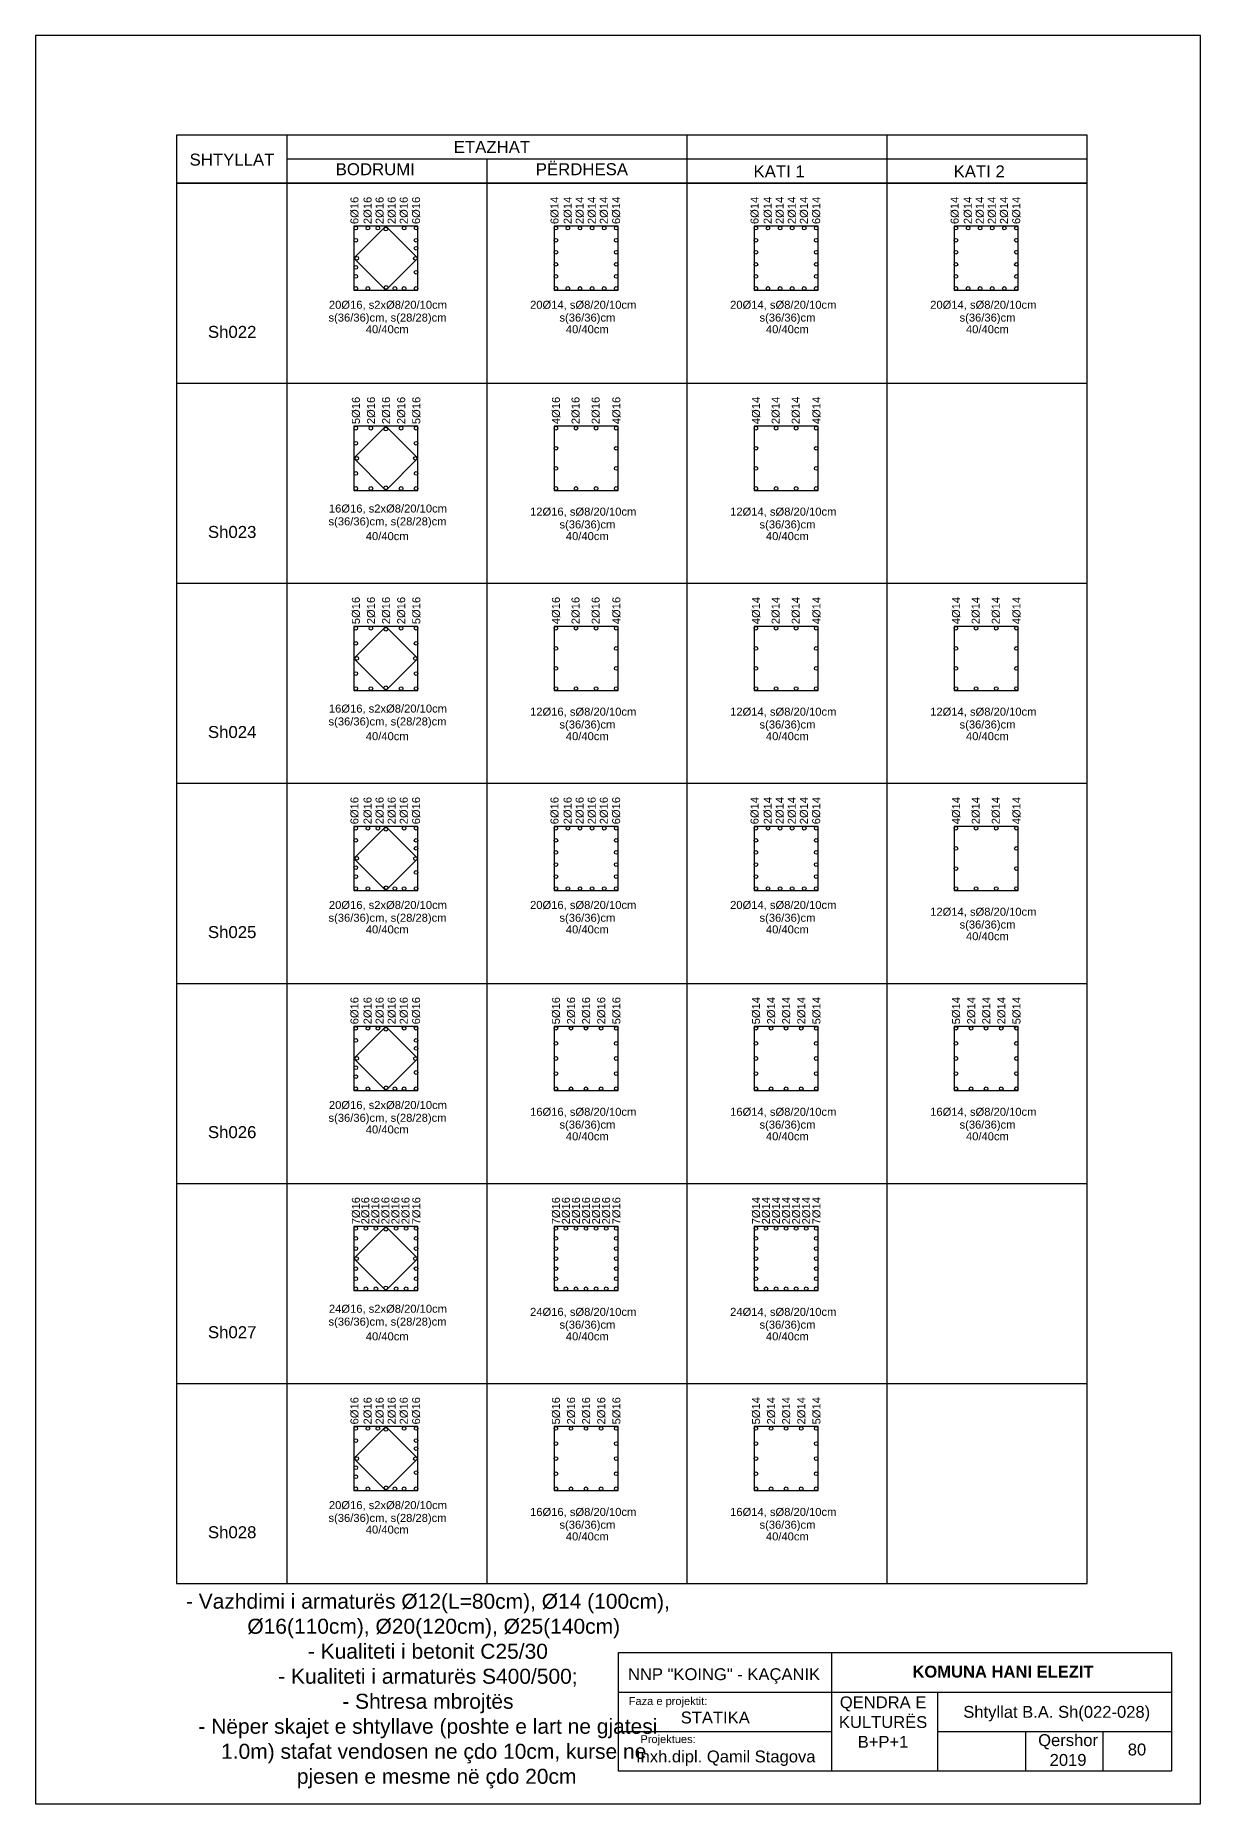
# Model space of a CAD drawing. Header units: inches. Extents: x 2793 to 14277, y -1659 to 551.
# Drawn here: x 7888 to 9344, y -1659 to 551 of the extents above; entities that cross this region are included whole.
import ezdxf

# ---------------------------------------------------------------- set-up
doc = ezdxf.new("R2010")
doc.units = ezdxf.units.IN
doc.layers.add('TEKSTI_Pen_No__201', color=7, linetype='Continuous', lineweight=18)
doc.styles.add('A4TS01', font='ARIAL.TTF', dxfattribs={"height": 10})
doc.styles.add('GENERATED_STYLE_1', font='ARIAL.TTF')

msp = doc.modelspace()

# ---------------------------------------------------------------- linework, layer by layer
for p, q in [((9344.1, 550.8), (7888, 550.8)), ((7888, 550.8), (7888, -1659)), ((9344.1, -1659), (9344.1, 550.8)), ((9202.5, 426.1), (8064.5, 426.1)), ((8064.5, 426.1), (8064.5, 366.1)), ((8064.5, 426.1), (8064.5, 366.1)), ((8202.5, 366.1), (8202.5, 426.1)), ((8702.5, 366.1), (8702.5, 426.1)), ((8952.5, 366.1), (8952.5, 426.1)), ((9202.5, 366.1), (9202.5, 426.1)), ((9202.5, 396.1), (8202.5, 396.1)), ((8452.5, 366.1), (8452.5, 396.1)), ((8064.5, 366.1), (8064.5, -1383.9)), ((8064.5, 366.1), (8064.5, -1383.9)), ((9202.5, 366.1), (8064.5, 366.1)), ((8064.5, 366.1), (8064.5, -1383.9)), ((8064.5, 366.1), (8064.5, 346.1)), ((8064.5, 366.1), (9202.5, 366.1)), ((8202.5, -1383.9), (8202.5, 366.1)), ((8452.5, -1383.9), (8452.5, 366.1)), ((8702.5, -1383.9), (8702.5, 366.1)), ((8952.5, -1383.9), (8952.5, 366.1)), ((9202.5, -1383.9), (9202.5, 366.1)), ((8366.1, 312.2), (8286.1, 312.2)), ((8286.1, 312.2), (8286.1, 232.2)), ((8326.1, 312.2), (8286.1, 272.2)), ((8366.1, 272.2), (8326.1, 312.2)), ((8366.1, 232.2), (8366.1, 312.2)), ((8616.1, 312.2), (8536.1, 312.2)), ((8536.1, 312.2), (8536.1, 232.2)), ((8616.1, 232.2), (8616.1, 312.2)), ((8866.1, 312.2), (8786.1, 312.2)), ((8786.1, 312.2), (8786.1, 232.2)), ((8866.1, 232.2), (8866.1, 312.2)), ((9116.1, 312.2), (9036.1, 312.2)), ((9036.1, 312.2), (9036.1, 232.2)), ((9116.1, 232.2), (9116.1, 312.2)), ((8286.1, 272.2), (8326.1, 232.2)), ((8326.1, 232.2), (8366.1, 272.2)), ((8286.1, 232.2), (8366.1, 232.2)), ((8536.1, 232.2), (8616.1, 232.2)), ((8786.1, 232.2), (8866.1, 232.2)), ((9036.1, 232.2), (9116.1, 232.2)), ((8064.5, 116.1), (9202.5, 116.1)), ((8366.1, 62.2), (8286.1, 62.2)), ((8286.1, 62.2), (8286.1, -17.8)), ((8286.1, 22.2), (8326.1, 62.2)), ((8326.1, 62.2), (8366.1, 22.2)), ((8366.1, -17.8), (8366.1, 62.2)), ((8616.1, 62.2), (8536.1, 62.2)), ((8536.1, 62.2), (8536.1, -17.8)), ((8616.1, -17.8), (8616.1, 62.2)), ((8866.1, 62.2), (8786.1, 62.2)), ((8786.1, 62.2), (8786.1, -17.8)), ((8866.1, -17.8), (8866.1, 62.2)), ((8326.1, -17.8), (8286.1, 22.2)), ((8366.1, 22.2), (8326.1, -17.8)), ((8286.1, -17.8), (8366.1, -17.8)), ((8536.1, -17.8), (8616.1, -17.8)), ((8786.1, -17.8), (8866.1, -17.8)), ((8064.5, -133.9), (9202.5, -133.9)), ((8366.1, -187.8), (8286.1, -187.8)), ((8286.1, -187.8), (8286.1, -267.8)), ((8286.1, -227.8), (8326.1, -187.8)), ((8326.1, -187.8), (8366.1, -227.8)), ((8366.1, -267.8), (8366.1, -187.8)), ((8616.1, -187.8), (8536.1, -187.8)), ((8536.1, -187.8), (8536.1, -267.8)), ((8616.1, -267.8), (8616.1, -187.8)), ((8866.1, -187.8), (8786.1, -187.8)), ((8786.1, -187.8), (8786.1, -267.8)), ((8866.1, -267.8), (8866.1, -187.8)), ((9116.1, -187.8), (9036.1, -187.8)), ((9036.1, -187.8), (9036.1, -267.8)), ((9116.1, -267.8), (9116.1, -187.8)), ((8326.1, -267.8), (8286.1, -227.8)), ((8366.1, -227.8), (8326.1, -267.8)), ((8286.1, -267.8), (8366.1, -267.8)), ((8536.1, -267.8), (8616.1, -267.8)), ((8786.1, -267.8), (8866.1, -267.8)), ((9036.1, -267.8), (9116.1, -267.8)), ((8064.5, -383.9), (9202.5, -383.9)), ((8366.1, -437.8), (8286.1, -437.8)), ((8286.1, -437.8), (8286.1, -517.8)), ((8326.1, -437.8), (8286.1, -477.8)), ((8366.1, -477.8), (8326.1, -437.8)), ((8366.1, -517.8), (8366.1, -437.8)), ((8616.1, -437.8), (8536.1, -437.8)), ((8536.1, -437.8), (8536.1, -517.8)), ((8616.1, -517.8), (8616.1, -437.8)), ((8866.1, -437.8), (8786.1, -437.8)), ((8786.1, -437.8), (8786.1, -517.8)), ((8866.1, -517.8), (8866.1, -437.8)), ((9116.1, -437.8), (9036.1, -437.8)), ((9036.1, -437.8), (9036.1, -517.8)), ((9116.1, -517.8), (9116.1, -437.8)), ((8286.1, -477.8), (8326.1, -517.8)), ((8326.1, -517.8), (8366.1, -477.8)), ((8286.1, -517.8), (8366.1, -517.8)), ((8536.1, -517.8), (8616.1, -517.8)), ((8786.1, -517.8), (8866.1, -517.8)), ((9036.1, -517.8), (9116.1, -517.8)), ((8064.5, -633.9), (9202.5, -633.9)), ((8366.1, -687.8), (8286.1, -687.8)), ((8286.1, -687.8), (8286.1, -767.8)), ((8326.1, -687.8), (8286.1, -727.8)), ((8366.1, -727.8), (8326.1, -687.8)), ((8366.1, -767.8), (8366.1, -687.8)), ((8616.1, -687.8), (8536.1, -687.8)), ((8536.1, -687.8), (8536.1, -767.8)), ((8616.1, -767.8), (8616.1, -687.8)), ((8866.1, -687.8), (8786.1, -687.8)), ((8786.1, -687.8), (8786.1, -767.8)), ((8866.1, -767.8), (8866.1, -687.8)), ((9116.1, -687.8), (9036.1, -687.8)), ((9036.1, -687.8), (9036.1, -767.8)), ((9116.1, -767.8), (9116.1, -687.8)), ((8286.1, -727.8), (8326.1, -767.8)), ((8326.1, -767.8), (8366.1, -727.8)), ((8286.1, -767.8), (8366.1, -767.8)), ((8536.1, -767.8), (8616.1, -767.8)), ((8786.1, -767.8), (8866.1, -767.8)), ((9036.1, -767.8), (9116.1, -767.8)), ((8064.5, -883.9), (9202.5, -883.9)), ((8366.1, -937.8), (8286.1, -937.8)), ((8286.1, -937.8), (8286.1, -1017.8)), ((8286.1, -977.8), (8326.1, -937.8)), ((8326.1, -937.8), (8366.1, -977.8)), ((8366.1, -1017.8), (8366.1, -937.8)), ((8616.1, -937.8), (8536.1, -937.8)), ((8536.1, -937.8), (8536.1, -1017.8)), ((8616.1, -1017.8), (8616.1, -937.8)), ((8866.1, -937.8), (8786.1, -937.8)), ((8786.1, -937.8), (8786.1, -1017.8)), ((8866.1, -1017.8), (8866.1, -937.8)), ((8326.1, -1017.8), (8286.1, -977.8)), ((8366.1, -977.8), (8326.1, -1017.8)), ((8286.1, -1017.8), (8366.1, -1017.8)), ((8536.1, -1017.8), (8616.1, -1017.8)), ((8786.1, -1017.8), (8866.1, -1017.8)), ((8064.5, -1133.9), (9202.5, -1133.9)), ((8064.5, -1133.9), (9202.5, -1133.9)), ((8366.1, -1187.8), (8286.1, -1187.8)), ((8286.1, -1187.8), (8286.1, -1267.8)), ((8326.1, -1187.8), (8286.1, -1227.8)), ((8366.1, -1227.8), (8326.1, -1187.8)), ((8366.1, -1267.8), (8366.1, -1187.8)), ((8616.1, -1187.8), (8536.1, -1187.8)), ((8536.1, -1187.8), (8536.1, -1267.8)), ((8616.1, -1267.8), (8616.1, -1187.8)), ((8866.1, -1187.8), (8786.1, -1187.8)), ((8786.1, -1187.8), (8786.1, -1267.8)), ((8866.1, -1267.8), (8866.1, -1187.8)), ((8286.1, -1227.8), (8326.1, -1267.8)), ((8326.1, -1267.8), (8366.1, -1227.8)), ((8286.1, -1267.8), (8366.1, -1267.8)), ((8536.1, -1267.8), (8616.1, -1267.8)), ((8786.1, -1267.8), (8866.1, -1267.8)), ((8064.5, -1383.9), (9202.5, -1383.9)), ((8064.5, -1383.9), (9202.5, -1383.9)), ((8616.5, -1618.3), (8616.5, -1470.1)), ((8616.5, -1470.1), (9307.9, -1470.1)), ((8883.2, -1618.3), (8883.2, -1470.1)), ((9307.9, -1470.1), (9307.9, -1618.3)), ((8616.5, -1519.5), (9307.9, -1519.5)), ((9015.3, -1519.5), (9015.3, -1618.3)), ((8616.5, -1568.9), (8883.2, -1568.9)), ((9015.3, -1568.9), (9307.9, -1568.9)), ((9125.2, -1568.9), (9125.2, -1618.3)), ((9221.8, -1568.9), (9221.8, -1618.3)), ((9307.9, -1618.3), (8616.5, -1618.3)), ((7888, -1659), (9344.1, -1659))]:
    msp.add_line(p, q)
for centre in [(8288.4, 309.9), (8303.5, 309.9), (8316, 309.9), (8326.1, 308.7), (8348.8, 309.9), (8363.8, 309.9), (8538.4, 309.9), (8553.5, 309.9), (8568.6, 309.9), (8583.7, 309.9), (8598.8, 309.9), (8613.8, 309.9), (8788.4, 309.9), (8803.5, 309.9), (8818.6, 309.9), (8833.7, 309.9), (8848.8, 309.9), (8863.8, 309.9), (9038.4, 309.9), (9053.5, 309.9), (9068.6, 309.9), (9083.7, 309.9), (9098.8, 309.9), (9113.8, 309.9), (8288.4, 294.8), (8363.8, 294.8), (8538.4, 294.8), (8613.8, 294.8), (8788.4, 294.8), (8863.8, 294.8), (9038.4, 294.8), (9113.8, 294.8), (8289.6, 272.3), (8362.9, 272.1), (8363.8, 284.8), (8538.4, 279.7), (8538.4, 264.6), (8613.8, 279.7), (8613.8, 264.6), (8788.4, 279.7), (8788.4, 264.6), (8863.8, 279.7), (8863.8, 264.6), (9038.4, 279.7), (9038.4, 264.6), (9113.8, 279.7), (9113.8, 264.6), (8288.4, 260.7), (8288.4, 249.5), (8363.8, 254.7), (8538.4, 249.5), (8613.8, 249.5), (8788.4, 249.5), (8863.8, 249.5), (9038.4, 249.5), (9113.8, 249.5), (8288.4, 234.5), (8303.5, 234.5), (8326.2, 235.7), (8337.2, 234.5), (8348.8, 234.5), (8363.8, 234.5), (8538.4, 234.5), (8553.5, 234.5), (8568.6, 234.5), (8583.7, 234.5), (8598.8, 234.5), (8613.8, 234.5), (8788.4, 234.5), (8803.5, 234.5), (8818.6, 234.5), (8833.7, 234.5), (8848.8, 234.5), (8863.8, 234.5), (9038.4, 234.5), (9053.5, 234.5), (9068.6, 234.5), (9083.7, 234.5), (9098.8, 234.5), (9113.8, 234.5), (8288.4, 59.9), (8307.3, 59.9), (8326.1, 58.7), (8345, 59.9), (8363.8, 59.9), (8538.4, 59.9), (8563.6, 59.9), (8588.7, 59.9), (8613.8, 59.9), (8788.4, 59.9), (8813.6, 59.9), (8838.7, 59.9), (8863.8, 59.9), (8288.4, 41), (8289.6, 22.2), (8362.8, 22.2), (8363.8, 41), (8538.4, 34.7), (8613.8, 34.7), (8788.4, 34.7), (8863.8, 34.7), (8288.4, 3.3), (8363.8, 3.3), (8538.4, 9.6), (8613.8, 9.6), (8788.4, 9.6), (8863.8, 9.6), (8288.4, -15.5), (8288.4, -15.5), (8307.3, -15.5), (8326.1, -14.5), (8345, -15.5), (8363.8, -15.5), (8538.4, -15.5), (8538.4, -15.5), (8563.6, -15.5), (8588.7, -15.5), (8613.8, -15.5), (8788.4, -15.5), (8788.4, -15.5), (8813.6, -15.5), (8838.7, -15.5), (8863.8, -15.5), (8288.4, -190.1), (8307.3, -190.1), (8326.1, -191.3), (8345, -190.1), (8363.8, -190.1), (8538.4, -190.1), (8563.6, -190.1), (8588.7, -190.1), (8613.8, -190.1), (8788.4, -190.1), (8813.6, -190.1), (8838.7, -190.1), (8863.8, -190.1), (9038.4, -190.1), (9063.6, -190.1), (9088.7, -190.1), (9113.8, -190.1), (8288.4, -209), (8363.8, -209), (8538.4, -215.3), (8613.8, -215.3), (8788.4, -215.3), (8863.8, -215.3), (9038.4, -215.3), (9113.8, -215.3), (8289.6, -227.8), (8362.8, -227.8), (8538.4, -240.4), (8613.8, -240.4), (8788.4, -240.4), (8863.8, -240.4), (9038.4, -240.4), (9113.8, -240.4), (8288.4, -246.7), (8288.4, -265.5), (8288.4, -265.5), (8307.3, -265.5), (8326.1, -264.5), (8345, -265.5), (8363.8, -246.7), (8363.8, -265.5), (8538.4, -265.5), (8538.4, -265.5), (8563.6, -265.5), (8588.7, -265.5), (8613.8, -265.5), (8788.4, -265.5), (8788.4, -265.5), (8813.6, -265.5), (8838.7, -265.5), (8863.8, -265.5), (9038.4, -265.5), (9038.4, -265.5), (9063.6, -265.5), (9088.7, -265.5), (9113.8, -265.5), (8288.4, -440.1), (8303.5, -440.1), (8316, -440.1), (8326.1, -441.3), (8348.8, -440.1), (8363.8, -440.1), (8538.4, -440.1), (8553.5, -440.1), (8568.6, -440.1), (8583.7, -440.1), (8598.8, -440.1), (8613.8, -440.1), (8788.4, -440.1), (8803.5, -440.1), (8818.6, -440.1), (8833.7, -440.1), (8848.8, -440.1), (8863.8, -440.1), (9038.4, -440.1), (9063.6, -440.1), (9088.7, -440.1), (9113.8, -440.1), (8288.4, -455.2), (8363.8, -455.2), (8363.8, -465.2), (8538.4, -455.2), (8613.8, -455.2), (8788.4, -455.2), (8863.8, -455.2), (9038.4, -465.3), (9113.8, -465.3), (8289.6, -477.7), (8362.9, -477.9), (8538.4, -470.3), (8538.4, -485.4), (8613.8, -470.3), (8613.8, -485.4), (8788.4, -470.3), (8788.4, -485.4), (8863.8, -470.3), (8863.8, -485.4), (8288.4, -489.3), (8288.4, -500.5), (8363.8, -495.3), (8538.4, -500.5), (8613.8, -500.5), (8788.4, -500.5), (8863.8, -500.5), (9038.4, -490.4), (9113.8, -490.4), (8288.4, -515.5), (8303.5, -515.5), (8326.2, -514.3), (8337.2, -515.5), (8348.8, -515.5), (8363.8, -515.5), (8538.4, -515.5), (8553.5, -515.5), (8568.6, -515.5), (8583.7, -515.5), (8598.8, -515.5), (8613.8, -515.5), (8788.4, -515.5), (8803.5, -515.5), (8818.6, -515.5), (8833.7, -515.5), (8848.8, -515.5), (8863.8, -515.5), (9038.4, -515.5), (9038.4, -515.5), (9063.6, -515.5), (9088.7, -515.5), (9113.8, -515.5), (8288.4, -690.1), (8288.4, -705.2), (8303.5, -690.1), (8316, -690.1), (8326.1, -691.3), (8348.8, -690.1), (8363.8, -690.1), (8363.8, -705.2), (8538.4, -690.1), (8538.4, -709), (8557.3, -690.1), (8576.1, -690.1), (8595, -690.1), (8613.8, -690.1), (8613.8, -709), (8788.4, -690.1), (8788.4, -709), (8807.3, -690.1), (8826.1, -690.1), (8845, -690.1), (8863.8, -690.1), (8863.8, -709), (9038.4, -690.1), (9038.4, -709), (9057.3, -690.1), (9076.1, -690.1), (9095, -690.1), (9113.8, -690.1), (9113.8, -709), (8289.6, -727.7), (8362.9, -727.9), (8363.8, -715.2), (8538.4, -727.8), (8613.8, -727.8), (8788.4, -727.8), (8863.8, -727.8), (9038.4, -727.8), (9113.8, -727.8), (8288.4, -739.3), (8288.4, -750.5), (8363.8, -745.3), (8538.4, -746.7), (8613.8, -746.7), (8788.4, -746.7), (8863.8, -746.7), (9038.4, -746.7), (9113.8, -746.7), (8288.4, -765.5), (8303.5, -765.5), (8326.2, -764.3), (8337.2, -765.5), (8348.8, -765.5), (8363.8, -765.5), (8538.4, -765.5), (8538.4, -765.5), (8557.3, -765.5), (8576.1, -765.5), (8595, -765.5), (8613.8, -765.5), (8788.4, -765.5), (8788.4, -765.5), (8807.3, -765.5), (8826.1, -765.5), (8845, -765.5), (8863.8, -765.5), (9038.4, -765.5), (9038.4, -765.5), (9057.3, -765.5), (9076.1, -765.5), (9095, -765.5), (9113.8, -765.5), (8288.4, -940.1), (8301, -940.1), (8313.6, -940.1), (8326.1, -941.2), (8338.7, -940.1), (8351.3, -940.1), (8363.8, -940.1), (8538.4, -940.1), (8551, -940.1), (8563.6, -940.1), (8576.1, -940.1), (8588.7, -940.1), (8601.3, -940.1), (8613.8, -940.1), (8788.4, -940.1), (8801, -940.1), (8813.6, -940.1), (8826.1, -940.1), (8838.7, -940.1), (8851.3, -940.1), (8863.8, -940.1), (8288.4, -952.7), (8288.4, -965.3), (8363.8, -952.7), (8363.8, -965.3), (8538.4, -952.7), (8538.4, -965.3), (8613.8, -952.7), (8613.8, -965.3), (8788.4, -952.7), (8788.4, -965.3), (8863.8, -952.7), (8863.8, -965.3), (8288.4, -990.4), (8289.3, -977.8), (8362.8, -977.8), (8363.8, -990.4), (8538.4, -977.8), (8538.4, -990.4), (8613.8, -977.8), (8613.8, -990.4), (8788.4, -977.8), (8788.4, -990.4), (8863.8, -977.8), (8863.8, -990.4), (8288.4, -1003), (8288.4, -1015.5), (8288.4, -1015.5), (8301, -1015.5), (8313.6, -1015.5), (8326.1, -1014.4), (8338.7, -1015.5), (8351.3, -1015.5), (8363.8, -1003), (8363.8, -1015.5), (8538.4, -1003), (8538.4, -1015.5), (8538.4, -1015.5), (8551, -1015.5), (8563.6, -1015.5), (8576.1, -1015.5), (8588.7, -1015.5), (8601.3, -1015.5), (8613.8, -1003), (8613.8, -1015.5), (8788.4, -1003), (8788.4, -1015.5), (8788.4, -1015.5), (8801, -1015.5), (8813.6, -1015.5), (8826.1, -1015.5), (8838.7, -1015.5), (8851.3, -1015.5), (8863.8, -1003), (8863.8, -1015.5), (8288.4, -1190.1), (8303.5, -1190.1), (8316, -1190.1), (8326.1, -1191.3), (8348.8, -1190.1), (8363.8, -1190.1), (8538.4, -1190.1), (8557.3, -1190.1), (8576.1, -1190.1), (8595, -1190.1), (8613.8, -1190.1), (8788.4, -1190.1), (8807.3, -1190.1), (8826.1, -1190.1), (8845, -1190.1), (8863.8, -1190.1), (8288.4, -1205.2), (8363.8, -1205.2), (8363.8, -1215.2), (8538.4, -1209), (8613.8, -1209), (8788.4, -1209), (8863.8, -1209), (8288.4, -1239.3), (8289.6, -1227.7), (8362.9, -1227.9), (8538.4, -1227.8), (8613.8, -1227.8), (8788.4, -1227.8), (8863.8, -1227.8), (8288.4, -1250.5), (8363.8, -1245.3), (8538.4, -1246.7), (8613.8, -1246.7), (8788.4, -1246.7), (8863.8, -1246.7), (8288.4, -1265.5), (8303.5, -1265.5), (8326.2, -1264.3), (8337.2, -1265.5), (8348.8, -1265.5), (8363.8, -1265.5), (8538.4, -1265.5), (8538.4, -1265.5), (8557.3, -1265.5), (8576.1, -1265.5), (8595, -1265.5), (8613.8, -1265.5), (8788.4, -1265.5), (8788.4, -1265.5), (8807.3, -1265.5), (8826.1, -1265.5), (8845, -1265.5), (8863.8, -1265.5)]:
    msp.add_circle(centre, 2.3)

# ---------------------------------------------------------------- texts
at = {"width": 286.78, "attachment_point": 1, "style": 'A4TS01'}
for s, insert, char_height in [('SHTYLLAT', (8080.7, 403), 15), ('ETAZHAT', (8410.8, 418.8), 15), ('BODRUMI', (8263.3, 391), 15), ('PËRDHESA', (8513.3, 391), 15), ('KATI 1', (8785.4, 388.3), 15), ('{\\fArial|b0|i0|c238|p34;KATI }2', (9035.4, 388.3), 15), ('{\\fArial|b0|i0|c238|p34;s(36/36)cm}, s(28/28)cm', (8254.3, 203.1), 10), ('{\\fArial|b0|i0|c238|p34;20Ø16, s}2x{\\fArial|b0|i0|c238|p34;Ø8/20/10cm }', (8254.8, 219.1), 10), ('{\\fArial|b0|i0|c238|p34;20Ø14, sØ8/20/}10{\\fArial|b0|i0|c238|p34;cm }', (8506.2, 219.1), 10), ('{\\fArial|b0|i0|c238|p34;s(}3{\\fArial|b0|i0|c238|p34;6/}36{\\fArial|b0|i0|c238|p34;)cm}', (8542.9, 203.1), 10), ('{\\fArial|b0|i0|c238|p34;20Ø14, sØ8/20/}10{\\fArial|b0|i0|c238|p34;cm }', (8756.2, 219.1), 10), ('{\\fArial|b0|i0|c238|p34;s(}3{\\fArial|b0|i0|c238|p34;6/}36{\\fArial|b0|i0|c238|p34;)cm}', (8792.9, 203.1), 10), ('{\\fArial|b0|i0|c238|p34;20Ø14, sØ8/20/}10{\\fArial|b0|i0|c238|p34;cm }', (9006.2, 219.1), 10), ('{\\fArial|b0|i0|c238|p34;s(}3{\\fArial|b0|i0|c238|p34;6/}36{\\fArial|b0|i0|c238|p34;)cm}', (9042.9, 203.1), 10), ('{\\fArial|b0|i0|c238|p34;Sh0}22', (8103.6, 187.7), 15), ('4{\\fArial|b0|i0|c238|p34;0/}4{\\fArial|b0|i0|c238|p34;0cm}', (8300.9, 188.5), 10), ('4{\\fArial|b0|i0|c238|p34;0/}4{\\fArial|b0|i0|c238|p34;0cm}', (8550.9, 188.5), 10), ('4{\\fArial|b0|i0|c238|p34;0/}4{\\fArial|b0|i0|c238|p34;0cm}', (8800.9, 188.5), 10), ('4{\\fArial|b0|i0|c238|p34;0/}4{\\fArial|b0|i0|c238|p34;0cm}', (9050.9, 188.5), 10), ('16{\\fArial|b0|i0|c238|p34;Ø16, s2xØ8/20/10cm }', (8254.8, -35.5), 10), ('{\\fArial|b0|i0|c238|p34;12Ø16, sØ8/20/}10{\\fArial|b0|i0|c238|p34;cm }', (8506.2, -39.4), 10), ('{\\fArial|b0|i0|c238|p34;12Ø14, sØ8/20/}10{\\fArial|b0|i0|c238|p34;cm }', (8756.2, -39.4), 10), ('{\\fArial|b0|i0|c238|p34;Sh0}23', (8103.6, -62.3), 15), ('{\\fArial|b0|i0|c238|p34;s(36/36)cm}, s(28/28)cm', (8254.3, -51.6), 10), ('{\\fArial|b0|i0|c238|p34;s(}3{\\fArial|b0|i0|c238|p34;6/}36{\\fArial|b0|i0|c238|p34;)cm}', (8542.9, -55.4), 10), ('{\\fArial|b0|i0|c238|p34;s(}3{\\fArial|b0|i0|c238|p34;6/}36{\\fArial|b0|i0|c238|p34;)cm}', (8792.9, -55.4), 10), ('4{\\fArial|b0|i0|c238|p34;0/}4{\\fArial|b0|i0|c238|p34;0cm}', (8300.9, -70), 10), ('4{\\fArial|b0|i0|c238|p34;0/}4{\\fArial|b0|i0|c238|p34;0cm}', (8550.9, -70), 10), ('4{\\fArial|b0|i0|c238|p34;0/}4{\\fArial|b0|i0|c238|p34;0cm}', (8800.9, -70), 10), ('16{\\fArial|b0|i0|c238|p34;Ø16, s2xØ8/20/10cm }', (8254.8, -285.5), 10), ('{\\fArial|b0|i0|c238|p34;s(36/36)cm}, s(28/28)cm', (8254.3, -301.6), 10), ('{\\fArial|b0|i0|c238|p34;12Ø16, sØ8/20/}10{\\fArial|b0|i0|c238|p34;cm }', (8506.2, -289.4), 10), ('{\\fArial|b0|i0|c238|p34;s(}3{\\fArial|b0|i0|c238|p34;6/}36{\\fArial|b0|i0|c238|p34;)cm}', (8542.9, -305.4), 10), ('{\\fArial|b0|i0|c238|p34;12Ø14, sØ8/20/}10{\\fArial|b0|i0|c238|p34;cm }', (8756.2, -289.4), 10), ('{\\fArial|b0|i0|c238|p34;s(}3{\\fArial|b0|i0|c238|p34;6/}36{\\fArial|b0|i0|c238|p34;)cm}', (8792.9, -305.4), 10), ('{\\fArial|b0|i0|c238|p34;12Ø14, sØ8/20/}10{\\fArial|b0|i0|c238|p34;cm }', (9006.2, -289.4), 10), ('{\\fArial|b0|i0|c238|p34;s(}3{\\fArial|b0|i0|c238|p34;6/}36{\\fArial|b0|i0|c238|p34;)cm}', (9042.9, -305.4), 10), ('{\\fArial|b0|i0|c238|p34;Sh0}24', (8103.6, -312.3), 15), ('4{\\fArial|b0|i0|c238|p34;0/}4{\\fArial|b0|i0|c238|p34;0cm}', (8300.9, -320), 10), ('4{\\fArial|b0|i0|c238|p34;0/}4{\\fArial|b0|i0|c238|p34;0cm}', (8550.9, -320), 10), ('4{\\fArial|b0|i0|c238|p34;0/}4{\\fArial|b0|i0|c238|p34;0cm}', (8800.9, -320), 10), ('4{\\fArial|b0|i0|c238|p34;0/}4{\\fArial|b0|i0|c238|p34;0cm}', (9050.9, -320), 10), ('{\\fArial|b0|i0|c238|p34;s(36/36)cm}, s(28/28)cm', (8254.3, -546.9), 10), ('{\\fArial|b0|i0|c238|p34;20Ø16, s}2x{\\fArial|b0|i0|c238|p34;Ø8/20/10cm }', (8254.8, -530.9), 10), ('{\\fArial|b0|i0|c238|p34;20Ø16, sØ8/20/}1{\\fArial|b0|i0|c238|p34;0cm }', (8506.2, -530.9), 10), ('{\\fArial|b0|i0|c238|p34;s(}3{\\fArial|b0|i0|c238|p34;6/}36{\\fArial|b0|i0|c238|p34;)cm}', (8542.9, -546.9), 10), ('{\\fArial|b0|i0|c238|p34;20Ø14, sØ8/20/}10{\\fArial|b0|i0|c238|p34;cm }', (8756.2, -530.9), 10), ('{\\fArial|b0|i0|c238|p34;s(}3{\\fArial|b0|i0|c238|p34;6/}36{\\fArial|b0|i0|c238|p34;)cm}', (8792.9, -546.9), 10), ('{\\fArial|b0|i0|c238|p34;12Ø14, sØ8/20/}10{\\fArial|b0|i0|c238|p34;cm }', (9006.2, -539.4), 10), ('{\\fArial|b0|i0|c238|p34;Sh0}25', (8103.6, -562.3), 15), ('4{\\fArial|b0|i0|c238|p34;0/}4{\\fArial|b0|i0|c238|p34;0cm}', (8300.9, -561.5), 10), ('4{\\fArial|b0|i0|c238|p34;0/}4{\\fArial|b0|i0|c238|p34;0cm}', (8550.9, -561.5), 10), ('4{\\fArial|b0|i0|c238|p34;0/}4{\\fArial|b0|i0|c238|p34;0cm}', (8800.9, -561.5), 10), ('{\\fArial|b0|i0|c238|p34;s(}3{\\fArial|b0|i0|c238|p34;6/}36{\\fArial|b0|i0|c238|p34;)cm}', (9042.9, -555.4), 10), ('4{\\fArial|b0|i0|c238|p34;0/}4{\\fArial|b0|i0|c238|p34;0cm}', (9050.9, -570), 10), ('{\\fArial|b0|i0|c238|p34;20Ø16, s}2x{\\fArial|b0|i0|c238|p34;Ø8/20/10cm }', (8254.8, -780.9), 10), ('{\\fArial|b0|i0|c238|p34;16Ø16, sØ8/20/}10{\\fArial|b0|i0|c238|p34;cm }', (8506.2, -789.4), 10), ('{\\fArial|b0|i0|c238|p34;16Ø14, sØ8/20/}10{\\fArial|b0|i0|c238|p34;cm }', (8756.2, -789.4), 10), ('{\\fArial|b0|i0|c238|p34;16Ø14, sØ8/20/}10{\\fArial|b0|i0|c238|p34;cm }', (9006.2, -789.4), 10), ('{\\fArial|b0|i0|c238|p34;Sh0}26', (8103.6, -812.3), 15), ('{\\fArial|b0|i0|c238|p34;s(36/36)cm}, s(28/28)cm', (8254.3, -796.9), 10), ('4{\\fArial|b0|i0|c238|p34;0/}4{\\fArial|b0|i0|c238|p34;0cm}', (8300.9, -811.5), 10), ('{\\fArial|b0|i0|c238|p34;s(}3{\\fArial|b0|i0|c238|p34;6/}36{\\fArial|b0|i0|c238|p34;)cm}', (8542.9, -805.4), 10), ('{\\fArial|b0|i0|c238|p34;s(}3{\\fArial|b0|i0|c238|p34;6/}36{\\fArial|b0|i0|c238|p34;)cm}', (8792.9, -805.4), 10), ('{\\fArial|b0|i0|c238|p34;s(}3{\\fArial|b0|i0|c238|p34;6/}36{\\fArial|b0|i0|c238|p34;)cm}', (9042.9, -805.4), 10), ('4{\\fArial|b0|i0|c238|p34;0/}4{\\fArial|b0|i0|c238|p34;0cm}', (8550.9, -820), 10), ('4{\\fArial|b0|i0|c238|p34;0/}4{\\fArial|b0|i0|c238|p34;0cm}', (8800.9, -820), 10), ('4{\\fArial|b0|i0|c238|p34;0/}4{\\fArial|b0|i0|c238|p34;0cm}', (9050.9, -820), 10), ('{\\fArial|b0|i0|c238|p34;2}4{\\fArial|b0|i0|c238|p34;Ø16, s2xØ8/20/10cm }', (8254.8, -1035.5), 10), ('{\\fArial|b0|i0|c238|p34;s(36/36)cm}, s(28/28)cm', (8254.3, -1051.6), 10), ('{\\fArial|b0|i0|c238|p34;24Ø16, sØ8/20/}10{\\fArial|b0|i0|c238|p34;cm }', (8506.2, -1039.4), 10), ('{\\fArial|b0|i0|c238|p34;s(}3{\\fArial|b0|i0|c238|p34;6/}36{\\fArial|b0|i0|c238|p34;)cm}', (8542.9, -1055.4), 10), ('{\\fArial|b0|i0|c238|p34;24Ø14, sØ8/20/}10{\\fArial|b0|i0|c238|p34;cm }', (8756.2, -1039.4), 10), ('{\\fArial|b0|i0|c238|p34;s(}3{\\fArial|b0|i0|c238|p34;6/}36{\\fArial|b0|i0|c238|p34;)cm}', (8792.9, -1055.4), 10), ('{\\fArial|b0|i0|c238|p34;Sh0}27', (8103.6, -1062.3), 15), ('4{\\fArial|b0|i0|c238|p34;0/}4{\\fArial|b0|i0|c238|p34;0cm}', (8300.9, -1070), 10), ('4{\\fArial|b0|i0|c238|p34;0/}4{\\fArial|b0|i0|c238|p34;0cm}', (8550.9, -1070), 10), ('4{\\fArial|b0|i0|c238|p34;0/}4{\\fArial|b0|i0|c238|p34;0cm}', (8800.9, -1070), 10), ('{\\fArial|b0|i0|c238|p34;20Ø16, s}2x{\\fArial|b0|i0|c238|p34;Ø8/20/10cm }', (8254.8, -1280.9), 10), ('{\\fArial|b0|i0|c238|p34;s(36/36)cm}, s(28/28)cm', (8254.3, -1296.9), 10), ('{\\fArial|b0|i0|c238|p34;16Ø16, sØ8/20/}10{\\fArial|b0|i0|c238|p34;cm }', (8506.2, -1289.4), 10), ('\\pt100;{\\fArial|b0|i0|c238|p34;16Ø14, sØ8/20/10cm }', (8756.2, -1289.4), 10), ('{\\fArial|b0|i0|c238|p34;Sh0}28', (8103.6, -1312.3), 15), ('4{\\fArial|b0|i0|c238|p34;0/}4{\\fArial|b0|i0|c238|p34;0cm}', (8300.9, -1311.5), 10), ('{\\fArial|b0|i0|c238|p34;s(}3{\\fArial|b0|i0|c238|p34;6/}36{\\fArial|b0|i0|c238|p34;)cm}', (8542.9, -1305.4), 10), ('4{\\fArial|b0|i0|c238|p34;0/}4{\\fArial|b0|i0|c238|p34;0cm}', (8550.9, -1320), 10), ('{\\fArial|b0|i0|c238|p34;s(}3{\\fArial|b0|i0|c238|p34;6/}36{\\fArial|b0|i0|c238|p34;)cm}', (8792.9, -1305.4), 10), ('4{\\fArial|b0|i0|c238|p34;0/}4{\\fArial|b0|i0|c238|p34;0cm}', (8800.9, -1320), 10)]:
    msp.add_mtext(s, dxfattribs=dict(at, insert=insert, char_height=char_height))
at = {"char_height": 10, "width": 286.78, "attachment_point": 1, "rotation": 90, "style": 'A4TS01'}
for s, insert in [('{\\fArial|b0|i0|c238|p34;6Ø1}6', (8281.7, 314.9)), ('{\\fArial|b0|i0|c238|p34;2Ø1}6', (8298.1, 314.9)), ('{\\fArial|b0|i0|c238|p34;2Ø1}6', (8313.1, 314.9)), ('{\\fArial|b0|i0|c238|p34;2Ø1}6', (8328.2, 314.9)), ('{\\fArial|b0|i0|c238|p34;2Ø1}6', (8343.3, 314.9)), ('{\\fArial|b0|i0|c238|p34;6Ø16}', (8358.7, 314.9)), ('{\\fArial|b0|i0|c238|p34;6Ø1}4', (8531.7, 314.9)), ('{\\fArial|b0|i0|c238|p34;2Ø1}4', (8548.1, 314.9)), ('{\\fArial|b0|i0|c238|p34;2Ø1}4', (8563.1, 314.9)), ('{\\fArial|b0|i0|c238|p34;2Ø1}4', (8578.2, 314.9)), ('{\\fArial|b0|i0|c238|p34;2Ø1}4', (8593.3, 314.9)), ('{\\fArial|b0|i0|c238|p34;6Ø1}4', (8608.7, 314.9)), ('{\\fArial|b0|i0|c238|p34;6Ø1}4', (8781.7, 314.9)), ('{\\fArial|b0|i0|c238|p34;2Ø1}4', (8798.1, 314.9)), ('{\\fArial|b0|i0|c238|p34;2Ø1}4', (8813.1, 314.9)), ('{\\fArial|b0|i0|c238|p34;2Ø1}4', (8828.2, 314.9)), ('{\\fArial|b0|i0|c238|p34;2Ø1}4', (8843.3, 314.9)), ('{\\fArial|b0|i0|c238|p34;6Ø1}4', (8858.7, 314.9)), ('{\\fArial|b0|i0|c238|p34;6Ø1}4', (9031.7, 314.9)), ('{\\fArial|b0|i0|c238|p34;2Ø1}4', (9048.1, 314.9)), ('{\\fArial|b0|i0|c238|p34;2Ø1}4', (9063.1, 314.9)), ('{\\fArial|b0|i0|c238|p34;2Ø1}4', (9078.2, 314.9)), ('{\\fArial|b0|i0|c238|p34;2Ø1}4', (9093.3, 314.9)), ('{\\fArial|b0|i0|c238|p34;6Ø1}4', (9108.7, 314.9)), ('{\\fArial|b0|i0|c238|p34;5Ø1}6', (8283.5, 64.9)), ('{\\fArial|b0|i0|c238|p34;2Ø1}6', (8302.4, 64.9)), ('{\\fArial|b0|i0|c238|p34;2Ø1}6', (8321.2, 64.9)), ('{\\fArial|b0|i0|c238|p34;2Ø1}6', (8340.1, 64.9)), ('{\\fArial|b0|i0|c238|p34;5Ø1}6', (8359, 64.9)), ('{\\fArial|b0|i0|c238|p34;4Ø1}6', (8533.5, 64.9)), ('{\\fArial|b0|i0|c238|p34;2Ø1}6', (8558, 64.9)), ('{\\fArial|b0|i0|c238|p34;2Ø1}6', (8583.1, 64.9)), ('{\\fArial|b0|i0|c238|p34;4Ø1}6', (8609, 64.9)), ('4{\\fArial|b0|i0|c238|p34;Ø14}', (8783.5, 64.9)), ('{\\fArial|b0|i0|c238|p34;2Ø1}4', (8808, 64.9)), ('{\\fArial|b0|i0|c238|p34;2Ø1}4', (8833.1, 64.9)), ('4{\\fArial|b0|i0|c238|p34;Ø14}', (8859, 64.9)), ('{\\fArial|b0|i0|c238|p34;5Ø1}6', (8283.5, -185.1)), ('{\\fArial|b0|i0|c238|p34;2Ø1}6', (8302.4, -185.1)), ('{\\fArial|b0|i0|c238|p34;2Ø1}6', (8321.2, -185.1)), ('{\\fArial|b0|i0|c238|p34;2Ø1}6', (8340.1, -185.1)), ('{\\fArial|b0|i0|c238|p34;5Ø1}6', (8359, -185.1)), ('{\\fArial|b0|i0|c238|p34;4Ø1}6', (8533.5, -185.1)), ('{\\fArial|b0|i0|c238|p34;2Ø1}6', (8558, -185.1)), ('{\\fArial|b0|i0|c238|p34;2Ø1}6', (8583.1, -185.1)), ('{\\fArial|b0|i0|c238|p34;4Ø1}6', (8609, -185.1)), ('4{\\fArial|b0|i0|c238|p34;Ø14}', (8783.5, -185.1)), ('{\\fArial|b0|i0|c238|p34;2Ø1}4', (8808, -185.1)), ('{\\fArial|b0|i0|c238|p34;2Ø1}4', (8833.1, -185.1)), ('4{\\fArial|b0|i0|c238|p34;Ø14}', (8859, -185.1)), ('4{\\fArial|b0|i0|c238|p34;Ø14}', (9033.5, -185.1)), ('{\\fArial|b0|i0|c238|p34;2Ø1}4', (9058, -185.1)), ('{\\fArial|b0|i0|c238|p34;2Ø1}4', (9083.1, -185.1)), ('4{\\fArial|b0|i0|c238|p34;Ø14}', (9109, -185.1)), ('{\\fArial|b0|i0|c238|p34;6Ø1}6', (8281.7, -435.1)), ('{\\fArial|b0|i0|c238|p34;2Ø1}6', (8298.1, -435.1)), ('{\\fArial|b0|i0|c238|p34;2Ø1}6', (8313.1, -435.1)), ('{\\fArial|b0|i0|c238|p34;2Ø1}6', (8328.2, -435.1)), ('{\\fArial|b0|i0|c238|p34;2Ø1}6', (8343.3, -435.1)), ('{\\fArial|b0|i0|c238|p34;6Ø16}', (8358.7, -435.1)), ('{\\fArial|b0|i0|c238|p34;6Ø1}6', (8531.7, -435.1)), ('{\\fArial|b0|i0|c238|p34;2Ø1}6', (8548.1, -435.1)), ('{\\fArial|b0|i0|c238|p34;2Ø1}6', (8563.1, -435.1)), ('{\\fArial|b0|i0|c238|p34;2Ø1}6', (8578.2, -435.1)), ('{\\fArial|b0|i0|c238|p34;2Ø1}6', (8593.3, -435.1)), ('{\\fArial|b0|i0|c238|p34;6Ø16}', (8608.7, -435.1)), ('{\\fArial|b0|i0|c238|p34;6Ø1}4', (8781.7, -435.1)), ('{\\fArial|b0|i0|c238|p34;2Ø1}4', (8798.1, -435.1)), ('{\\fArial|b0|i0|c238|p34;2Ø1}4', (8813.1, -435.1)), ('{\\fArial|b0|i0|c238|p34;2Ø1}4', (8828.2, -435.1)), ('{\\fArial|b0|i0|c238|p34;2Ø1}4', (8843.3, -435.1)), ('{\\fArial|b0|i0|c238|p34;6Ø1}4', (8858.7, -435.1)), ('4{\\fArial|b0|i0|c238|p34;Ø14}', (9033.5, -435.1)), ('{\\fArial|b0|i0|c238|p34;2Ø1}4', (9058, -435.1)), ('{\\fArial|b0|i0|c238|p34;2Ø1}4', (9083.1, -435.1)), ('4{\\fArial|b0|i0|c238|p34;Ø14}', (9109, -435.1)), ('{\\fArial|b0|i0|c238|p34;6Ø1}6', (8281.7, -685.1)), ('{\\fArial|b0|i0|c238|p34;2Ø1}6', (8298.1, -685.1)), ('{\\fArial|b0|i0|c238|p34;2Ø1}6', (8313.1, -685.1)), ('{\\fArial|b0|i0|c238|p34;2Ø1}6', (8328.2, -685.1)), ('{\\fArial|b0|i0|c238|p34;2Ø1}6', (8343.3, -685.1)), ('{\\fArial|b0|i0|c238|p34;6Ø16}', (8358.7, -685.1)), ('{\\fArial|b0|i0|c238|p34;5Ø1}6', (8533.5, -685.1)), ('{\\fArial|b0|i0|c238|p34;2Ø1}6', (8552.4, -685.1)), ('{\\fArial|b0|i0|c238|p34;2Ø1}6', (8571.2, -685.1)), ('{\\fArial|b0|i0|c238|p34;2Ø1}6', (8590.1, -685.1)), ('{\\fArial|b0|i0|c238|p34;5Ø1}6', (8609, -685.1)), ('{\\fArial|b0|i0|c238|p34;5Ø1}4', (8783.5, -685.1)), ('{\\fArial|b0|i0|c238|p34;2Ø1}4', (8802.4, -685.1)), ('{\\fArial|b0|i0|c238|p34;2Ø1}4', (8821.2, -685.1)), ('{\\fArial|b0|i0|c238|p34;2Ø1}4', (8840.1, -685.1)), ('{\\fArial|b0|i0|c238|p34;5Ø1}4', (8859, -685.1)), ('{\\fArial|b0|i0|c238|p34;5Ø1}4', (9033.5, -685.1)), ('{\\fArial|b0|i0|c238|p34;2Ø1}4', (9052.4, -685.1)), ('{\\fArial|b0|i0|c238|p34;2Ø1}4', (9071.2, -685.1)), ('{\\fArial|b0|i0|c238|p34;2Ø1}4', (9090.1, -685.1)), ('{\\fArial|b0|i0|c238|p34;5Ø1}4', (9109, -685.1)), ('7{\\fArial|b0|i0|c238|p34;Ø16}', (8283.5, -935.1)), ('{\\fArial|b0|i0|c238|p34;2Ø1}6', (8295.2, -935.1)), ('{\\fArial|b0|i0|c238|p34;2Ø1}6', (8307.8, -935.1)), ('{\\fArial|b0|i0|c238|p34;2Ø1}6', (8320.4, -935.1)), ('{\\fArial|b0|i0|c238|p34;2Ø1}6', (8332.9, -935.1)), ('{\\fArial|b0|i0|c238|p34;2Ø1}6', (8345.5, -935.1)), ('7{\\fArial|b0|i0|c238|p34;Ø16}', (8359, -935.1)), ('7{\\fArial|b0|i0|c238|p34;Ø16}', (8533.5, -935.1)), ('{\\fArial|b0|i0|c238|p34;2Ø1}6', (8545.9, -935.1)), ('{\\fArial|b0|i0|c238|p34;2Ø1}6', (8558.5, -935.1)), ('{\\fArial|b0|i0|c238|p34;2Ø1}6', (8571.1, -935.1)), ('{\\fArial|b0|i0|c238|p34;2Ø1}6', (8583.6, -935.1)), ('{\\fArial|b0|i0|c238|p34;2Ø1}6', (8596.2, -935.1)), ('7{\\fArial|b0|i0|c238|p34;Ø16}', (8609, -935.1)), ('{\\fArial|b0|i0|c238|p34;7Ø1}4', (8783.5, -935.1)), ('{\\fArial|b0|i0|c238|p34;2Ø1}4', (8795.9, -935.1)), ('{\\fArial|b0|i0|c238|p34;2Ø1}4', (8808.5, -935.1)), ('{\\fArial|b0|i0|c238|p34;2Ø1}4', (8821.1, -935.1)), ('{\\fArial|b0|i0|c238|p34;2Ø1}4', (8833.6, -935.1)), ('{\\fArial|b0|i0|c238|p34;2Ø1}4', (8846.2, -935.1)), ('{\\fArial|b0|i0|c238|p34;7Ø1}4', (8859, -935.1)), ('{\\fArial|b0|i0|c238|p34;6Ø1}6', (8281.7, -1185.1)), ('{\\fArial|b0|i0|c238|p34;2Ø1}6', (8298.1, -1185.1)), ('{\\fArial|b0|i0|c238|p34;2Ø1}6', (8313.1, -1185.1)), ('{\\fArial|b0|i0|c238|p34;2Ø1}6', (8328.2, -1185.1)), ('{\\fArial|b0|i0|c238|p34;2Ø1}6', (8343.3, -1185.1)), ('{\\fArial|b0|i0|c238|p34;6Ø16}', (8358.7, -1185.1)), ('{\\fArial|b0|i0|c238|p34;5Ø1}6', (8533.5, -1185.1)), ('{\\fArial|b0|i0|c238|p34;2Ø1}6', (8552.4, -1185.1)), ('{\\fArial|b0|i0|c238|p34;2Ø1}6', (8571.2, -1185.1)), ('{\\fArial|b0|i0|c238|p34;2Ø1}6', (8590.1, -1185.1)), ('{\\fArial|b0|i0|c238|p34;5Ø1}6', (8609, -1185.1)), ('{\\fArial|b0|i0|c238|p34;5Ø1}4', (8783.5, -1185.1)), ('{\\fArial|b0|i0|c238|p34;2Ø1}4', (8802.4, -1185.1)), ('{\\fArial|b0|i0|c238|p34;2Ø1}4', (8821.2, -1185.1)), ('{\\fArial|b0|i0|c238|p34;2Ø1}4', (8840.1, -1185.1)), ('{\\fArial|b0|i0|c238|p34;5Ø1}4', (8859, -1185.1))]:
    msp.add_mtext(s, dxfattribs=dict(at, insert=insert))
at = {"insert": (8378.5, -1518.3), "char_height": 18.75, "width": 705.959, "attachment_point": 5}
msp.add_mtext('{\\fArial|b0|i0|c0|p34;- Vazhdimi i armaturës Ø12(L=80cm), Ø14 (100cm),\\P  Ø16(110cm), Ø20(120cm), Ø25(140cm) \\P- Kualiteti i betonit C25/30\\P- Kualiteti i armaturës S400/500;\\P- Shtresa mbrojtës\\P- Nëper skajet e shtyllave (poshte e lart ne gjatesi\\P  1.0m) stafat vendosen ne çdo 10cm, kurse ne \\P   pjesen e mesme në çdo 20cm }', dxfattribs=at)
at = {"layer": 'TEKSTI_Pen_No__201', "linetype": 'Continuous', "attachment_point": 2, "style": 'GENERATED_STYLE_1'}
for s, insert, char_height in [('NNP "KOING" - KAÇANIK', (8748.6, -1489.8), 14.816), ('{\\fArial|b1|i0|c0|p34;KOMUNA HANI ELEZIT}', (9097.2, -1486.6), 14.816), ('QENDRA E \\PKULTURËS\\PB+P+1', (8947.3, -1524.9), 14.82), ('Faza e projektit:', (8678.6, -1525.8), 9.877), ('STATIKA', (8737.6, -1543.9), 14.82), ('Shtyllat B.A. Sh(022-028)', (9164.3, -1536.9), 14.816), ('Projektues:', (8678.6, -1573.4), 9.877), ('Qershor \\P2019', (9178.5, -1572.2), 14.82), ('80', (9264.6, -1583.9), 14.82), ('Inxh.dipl. Qamil Stagova', (8750.7, -1592.6), 14.816)]:
    msp.add_mtext(s, dxfattribs=dict(at, insert=insert, char_height=char_height))

doc.saveas('drawing.dxf')
